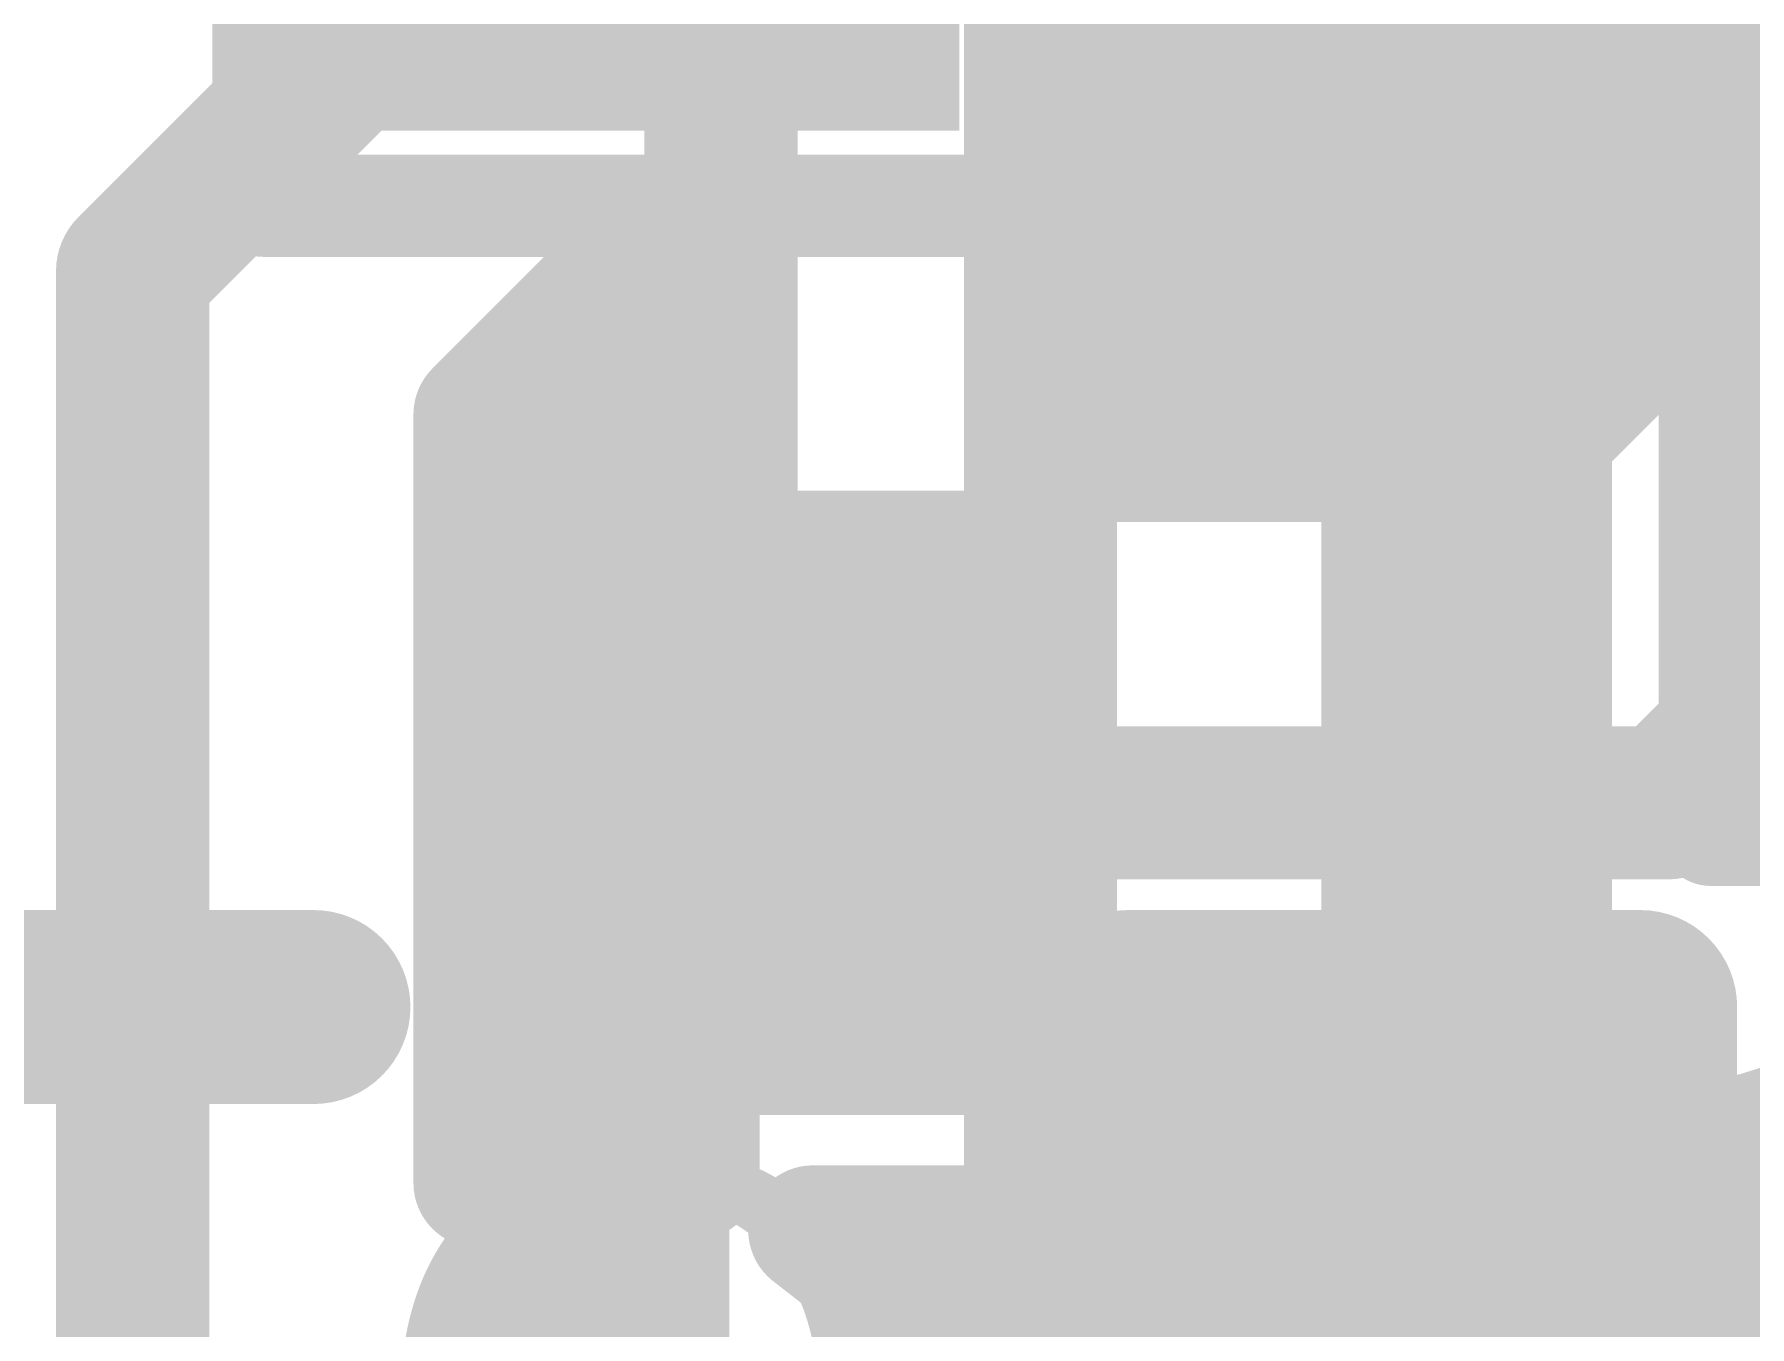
# Model space of a CAD drawing. Header units: inches. Extents: x 0 to 215, y 0 to 215.
# Drawn here: x 0.6862 to 0.7523, y 0.66 to 0.7098 of the extents above; entities that cross this region are included whole.
import ezdxf

# ---------------------------------------------------------------- set-up
doc = ezdxf.new("R2010")
doc.units = ezdxf.units.IN
doc.header["$MEASUREMENT"] = 0
for name, color, linetype in [('BottomLayer', 5, 'Continuous'), ('BottomOverlay', 54, 'Continuous'), ('TopLayer', 1, 'Continuous'), ('TopOverlay', 2, 'Continuous'), ('TopPaste', 8, 'Continuous'), ('TopSolder', 216, 'Continuous')]:
    doc.layers.add(name, color=color, linetype=linetype)
doc.styles.add('Arial', font='', dxfattribs={"height": 0.2})
doc.styles.get('Arial').set_extended_font_data('Arial')

# ---------------------------------------------------------------- blocks, each defined once
blk = doc.blocks.new('D0201_BI_A_4')
at = {"layer": 'TopLayer'}
for points in [[(-0.0152265, 0.007887), (-0.0045965, 0.007887), (-0.0045965, -0.007861), (-0.0152265, -0.007861)], [(0.0048475, 0.007887), (0.0154775, 0.007887), (0.0154775, -0.007861), (0.0048475, -0.007861)]]:
    blk.add_hatch(color=1, dxfattribs=at).paths.add_polyline_path(points)
at = {"layer": 'TopPaste'}
for points in [[(-0.0152265, 0.007887), (-0.0045965, 0.007887), (-0.0045965, -0.007861), (-0.0152265, -0.007861)], [(0.0048475, 0.007887), (0.0154775, 0.007887), (0.0154775, -0.007861), (0.0048475, -0.007861)]]:
    blk.add_hatch(color=8, dxfattribs=at).paths.add_polyline_path(points)
at = {"layer": 'TopSolder'}
for points in [[(-0.0171955, 0.009856), (-0.0026275, 0.009856), (-0.0026275, -0.00983), (-0.0171955, -0.00983)], [(0.0028785, 0.009856), (0.0174465, 0.009856), (0.0174465, -0.00983), (0.0028785, -0.00983)]]:
    blk.add_hatch(color=216, dxfattribs=at).paths.add_polyline_path(points)
at = {"layer": 'TopOverlay'}
for p, q in [((0.0010255, 1.3e-05), (-0.0019745, 0.004013)), ((-0.0019745, 0.004013), (-0.0019745, -0.003987)), ((0.0025255, 0.004013), (-0.0004745, 1.3e-05)), ((0.0025255, -0.003987), (0.0025255, 0.004013)), ((-0.0019745, -0.003987), (0.0010255, 1.3e-05)), ((-0.0004745, 1.3e-05), (0.0025255, -0.003987))]:
    blk.add_line(p, q, dxfattribs=at)
for points in [[(-0.0025745, 0.013013, 0.004, 0.004, 0), (-0.0203245, 0.013013, 0.004, 0.004, 0)], [(-0.0203245, 0.013013, 0.004, 0.004, 0), (-0.0203245, 0.010013, 0.004, 0.004, 0)], [(0.0025745, 0.013037, 0.004, 0.004, 0), (0.0025245, 0.012787, 0.004, 0.004, 0)], [(0.0203245, 0.013037, 0.004, 0.004, 0), (0.0025745, 0.013037, 0.004, 0.004, 0)], [(0.0203245, 0.013037, 0.004, 0.004, 0), (0.0203245, -0.010013, 0.004, 0.004, 0)], [(-0.0203245, 0.010013, 0.004, 0.004, 0), (-0.0203245, -0.013037, 0.004, 0.004, 0)], [(0.0203245, -0.010013, 0.004, 0.004, 0), (0.0203245, -0.013013, 0.004, 0.004, 0)], [(-0.0025745, -0.013037, 0.004, 0.004, 0), (-0.0203245, -0.013037, 0.004, 0.004, 0)], [(-0.0025245, -0.012787, 0.004, 0.004, 0), (-0.0025745, -0.013037, 0.004, 0.004, 0)], [(0.0203245, -0.013013, 0.004, 0.004, 0), (0.0025745, -0.013013, 0.004, 0.004, 0)]]:
    blk.add_lwpolyline(points, format="xyseb", dxfattribs=at)
for points in [[(-0.0213245, 0.013013, 0.002, 0.002, 1), (-0.0193245, 0.013013, 0.002, 0.002, 1)], [(-0.0213245, 0.013013, 0.002, 0.002, 1), (-0.0193245, 0.013013, 0.002, 0.002, 1)], [(-0.0035745, 0.013013, 0.002, 0.002, 1), (-0.0015745, 0.013013, 0.002, 0.002, 1)], [(0.0015245, 0.012787, 0.002, 0.002, 1), (0.0035245, 0.012787, 0.002, 0.002, 1)], [(0.0015745, 0.013037, 0.002, 0.002, 1), (0.0035745, 0.013037, 0.002, 0.002, 1)], [(0.0015745, 0.013037, 0.002, 0.002, 1), (0.0035745, 0.013037, 0.002, 0.002, 1)], [(0.0193245, 0.013037, 0.002, 0.002, 1), (0.0213245, 0.013037, 0.002, 0.002, 1)], [(0.0193245, 0.013037, 0.002, 0.002, 1), (0.0213245, 0.013037, 0.002, 0.002, 1)], [(-0.0213245, 0.010013, 0.002, 0.002, 1), (-0.0193245, 0.010013, 0.002, 0.002, 1)], [(-0.0213245, 0.010013, 0.002, 0.002, 1), (-0.0193245, 0.010013, 0.002, 0.002, 1)], [(0.0193245, -0.010013, 0.002, 0.002, 1), (0.0213245, -0.010013, 0.002, 0.002, 1)], [(0.0193245, -0.010013, 0.002, 0.002, 1), (0.0213245, -0.010013, 0.002, 0.002, 1)], [(-0.0213245, -0.013037, 0.002, 0.002, 1), (-0.0193245, -0.013037, 0.002, 0.002, 1)], [(-0.0213245, -0.013037, 0.002, 0.002, 1), (-0.0193245, -0.013037, 0.002, 0.002, 1)], [(-0.0035745, -0.013037, 0.002, 0.002, 1), (-0.0015745, -0.013037, 0.002, 0.002, 1)], [(-0.0035745, -0.013037, 0.002, 0.002, 1), (-0.0015745, -0.013037, 0.002, 0.002, 1)], [(-0.0035245, -0.012787, 0.002, 0.002, 1), (-0.0015245, -0.012787, 0.002, 0.002, 1)], [(0.0015745, -0.013013, 0.002, 0.002, 1), (0.0035745, -0.013013, 0.002, 0.002, 1)], [(0.0193245, -0.013013, 0.002, 0.002, 1), (0.0213245, -0.013013, 0.002, 0.002, 1)], [(0.0193245, -0.013013, 0.002, 0.002, 1), (0.0213245, -0.013013, 0.002, 0.002, 1)]]:
    blk.add_lwpolyline(points, format="xyseb", close=True, dxfattribs=at)
blk = doc.blocks.new('BF82192__10')
at = {"layer": 'BottomOverlay'}
blk.add_lwpolyline([(0.2956536, -0.0863622, 0.01, 0.01, 0), (0.2956536, 0.0711181, 0.01, 0.01, 0)], format="xyseb", dxfattribs=at)
blk.add_lwpolyline([(0.2956536, -0.0863622, 0.01, 0.01, 0), (0.2956536, 0.0711181, 0.01, 0.01, 0)], format="xyseb", dxfattribs=at)
blk = doc.blocks.new('R0201_42')
at = {"layer": 'TopLayer'}
for points in [[(-0.0167295, 0.007874), (-0.0049185, 0.007874), (-0.0049185, -0.007874), (-0.0167295, -0.007874)], [(0.0049165, 0.007874), (0.0167275, 0.007874), (0.0167275, -0.007874), (0.0049165, -0.007874)]]:
    blk.add_hatch(color=1, dxfattribs=at).paths.add_polyline_path(points)
at = {"layer": 'TopPaste'}
for points in [[(-0.0167295, 0.007874), (-0.0049185, 0.007874), (-0.0049185, -0.007874), (-0.0167295, -0.007874)], [(0.0049165, 0.007874), (0.0167275, 0.007874), (0.0167275, -0.007874), (0.0049165, -0.007874)]]:
    blk.add_hatch(color=8, dxfattribs=at).paths.add_polyline_path(points)
at = {"layer": 'TopSolder'}
for points in [[(-0.0207295, 0.011874), (-0.0009185, 0.011874), (-0.0009185, -0.011874), (-0.0207295, -0.011874)], [(0.0009165, 0.011874), (0.0207275, 0.011874), (0.0207275, -0.011874), (0.0009165, -0.011874)]]:
    blk.add_hatch(color=216, dxfattribs=at).paths.add_polyline_path(points)
at = {"layer": 'TopOverlay'}
for points in [[(-0.003937, 0.014961, 0.003937, 0.003937, 0), (-0.023622, 0.014961, 0.003937, 0.003937, 0)], [(-0.023622, -0.014961, 0.003937, 0.003937, 0), (-0.023622, 0.014961, 0.003937, 0.003937, 0)], [(0.023622, 0.014961, 0.003937, 0.003937, 0), (0.003937, 0.014961, 0.003937, 0.003937, 0)], [(0.023622, -0.014961, 0.003937, 0.003937, 0), (0.023622, 0.014961, 0.003937, 0.003937, 0)], [(-0.003937, -0.014961, 0.003937, 0.003937, 0), (-0.023622, -0.014961, 0.003937, 0.003937, 0)], [(0.023622, -0.014961, 0.003937, 0.003937, 0), (0.003937, -0.014961, 0.003937, 0.003937, 0)]]:
    blk.add_lwpolyline(points, format="xyseb", dxfattribs=at)
for points in [[(-0.0246062, 0.014961, 0.0019685, 0.0019685, 1), (-0.0226378, 0.014961, 0.0019685, 0.0019685, 1)], [(-0.0246062, 0.014961, 0.0019685, 0.0019685, 1), (-0.0226378, 0.014961, 0.0019685, 0.0019685, 1)], [(-0.0049212, 0.014961, 0.0019685, 0.0019685, 1), (-0.0029528, 0.014961, 0.0019685, 0.0019685, 1)], [(0.0029528, 0.014961, 0.0019685, 0.0019685, 1), (0.0049212, 0.014961, 0.0019685, 0.0019685, 1)], [(0.0226378, 0.014961, 0.0019685, 0.0019685, 1), (0.0246062, 0.014961, 0.0019685, 0.0019685, 1)], [(0.0226378, 0.014961, 0.0019685, 0.0019685, 1), (0.0246062, 0.014961, 0.0019685, 0.0019685, 1)], [(-0.0246062, -0.014961, 0.0019685, 0.0019685, 1), (-0.0226378, -0.014961, 0.0019685, 0.0019685, 1)], [(-0.0246062, -0.014961, 0.0019685, 0.0019685, 1), (-0.0226378, -0.014961, 0.0019685, 0.0019685, 1)], [(-0.0049212, -0.014961, 0.0019685, 0.0019685, 1), (-0.0029528, -0.014961, 0.0019685, 0.0019685, 1)], [(0.0029528, -0.014961, 0.0019685, 0.0019685, 1), (0.0049212, -0.014961, 0.0019685, 0.0019685, 1)], [(0.0226378, -0.014961, 0.0019685, 0.0019685, 1), (0.0246062, -0.014961, 0.0019685, 0.0019685, 1)], [(0.0226378, -0.014961, 0.0019685, 0.0019685, 1), (0.0246062, -0.014961, 0.0019685, 0.0019685, 1)]]:
    blk.add_lwpolyline(points, format="xyseb", close=True, dxfattribs=at)
blk = doc.blocks.new('SOT_523_3_L1_6_W0_8_P1_00_LS1_6_BR_47')
at = {"layer": 'TopLayer'}
blk.add_hatch(color=1, dxfattribs=at).paths.add_polyline_path([(-0.0368003, -0.006258000000000001), (-0.0368003, 0.009489999999999998), (-0.0167213, 0.009490000000000002), (-0.0167213, -0.006257999999999999)])
at = {"layer": 'TopPaste'}
blk.add_hatch(color=8, dxfattribs=at).paths.add_polyline_path([(-0.0368003, -0.006258000000000001), (-0.0368003, 0.009489999999999998), (-0.0167213, 0.009490000000000002), (-0.0167213, -0.006257999999999999)])
at = {"layer": 'TopSolder'}
blk.add_hatch(color=216, dxfattribs=at).paths.add_polyline_path([(-0.0388003, -0.008258000000000003), (-0.0388003, 0.01149), (-0.0147213, 0.01149), (-0.0147213, -0.008257999999999996)])
at = {"layer": 'TopOverlay'}
for points in [[(-0.0188868, 0.01733, 0.00748, 0.00748, 0), (-0.0188868, 0.037049, 0.00748, 0.00748, 0)], [(0.0165472, 0.037049, 0.00748, 0.00748, 0), (-0.0188868, 0.037049, 0.00748, 0.00748, 0)], [(-0.0188868, -0.033817, 0.00748, 0.00748, 0), (-0.0188868, -0.014098, 0.00748, 0.00748, 0)]]:
    blk.add_lwpolyline(points, format="xyseb", dxfattribs=at)
for points in [[(-0.0207568, 0.037049, 0.00374, 0.00374, 1), (-0.0170168, 0.037049, 0.00374, 0.00374, 1)], [(-0.0207568, 0.037049, 0.00374, 0.00374, 1), (-0.0170168, 0.037049, 0.00374, 0.00374, 1)], [(-0.0207568, 0.01733, 0.00374, 0.00374, 1), (-0.0170168, 0.01733, 0.00374, 0.00374, 1)], [(-0.0207568, -0.014098, 0.00374, 0.00374, 1), (-0.0170168, -0.014098, 0.00374, 0.00374, 1)]]:
    blk.add_lwpolyline(points, format="xyseb", close=True, dxfattribs=at)

msp = doc.modelspace()

# ---------------------------------------------------------------- linework, layer by layer
at = {"layer": 'BottomLayer'}
for points in [[(0.7249999, 0.6963684, 0.0059055, 0.0059055, 0), (0.7249999, 0.8170001, 0.0059055, 0.0059055, 0)], [(0.7383266, 0.6964199, 0.005, 0.005, 0), (0.7383266, 0.8086808, 0.005, 0.005, 0)], [(0.741774, 0.6073071, 0.005, 0.005, 0), (0.741774, 0.7647874, 0.005, 0.005, 0)], [(0.69, 0.7006794, 0.0059055, 0.0059055, 0), (0.7047638, 0.7154432, 0.0059055, 0.0059055, 0)], [(0.7383266, 0.7107789, 0.005, 0.005, 0), (0.741774, 0.7107789, 0.005, 0.005, 0)], [(0.7383266, 0.7067632, 0.005, 0.005, 0), (0.741774, 0.7067632, 0.005, 0.005, 0)], [(0.7033267, 0.6951593, 0.005, 0.005, 0), (0.7116732, 0.7035058, 0.005, 0.005, 0)], [(0.7116732, 0.6963684, 0.005, 0.005, 0), (0.7116732, 0.7035058, 0.005, 0.005, 0)], [(0.7383266, 0.7027475, 0.005, 0.005, 0), (0.741774, 0.7027475, 0.005, 0.005, 0)], [(0.69, 0.589, 0.0059055, 0.0059055, 0), (0.69, 0.7006794, 0.0059055, 0.0059055, 0)], [(0.7068992, 0.6987318, 0.005, 0.005, 0), (0.7116732, 0.6987318, 0.005, 0.005, 0)], [(0.7383266, 0.6987318, 0.005, 0.005, 0), (0.741774, 0.6987318, 0.005, 0.005, 0)], [(0.7249999, 0.6963684, 0.0059055, 0.0059055, 0), (0.725, 0.6963683, 0.0059055, 0.0059055, 0)], [(0.725, 0.577, 0.0059055, 0.0059055, 0), (0.725, 0.6963683, 0.0059055, 0.0059055, 0)], [(0.7116733, 0.6658315, 0.005, 0.005, 0), (0.7116733, 0.6963168, 0.005, 0.005, 0)], [(0.7383267, 0.577, 0.005, 0.005, 0), (0.7383267, 0.6963683, 0.005, 0.005, 0)], [(0.7033267, 0.6655265, 0.005, 0.005, 0), (0.7033267, 0.6951593, 0.005, 0.005, 0)], [(0.7033267, 0.6947161, 0.005, 0.005, 0), (0.7116733, 0.6947161, 0.005, 0.005, 0)], [(0.7383267, 0.6947161, 0.005, 0.005, 0), (0.741774, 0.6947161, 0.005, 0.005, 0)], [(0.7033267, 0.6907004, 0.005, 0.005, 0), (0.7116733, 0.6907004, 0.005, 0.005, 0)], [(0.7383267, 0.6907004, 0.005, 0.005, 0), (0.741774, 0.6907004, 0.005, 0.005, 0)], [(0.7033267, 0.6866847, 0.005, 0.005, 0), (0.7116733, 0.6866847, 0.005, 0.005, 0)], [(0.7383267, 0.6866847, 0.005, 0.005, 0), (0.741774, 0.6866847, 0.005, 0.005, 0)], [(0.7033267, 0.682669, 0.005, 0.005, 0), (0.7116733, 0.682669, 0.005, 0.005, 0)], [(0.7383267, 0.682669, 0.005, 0.005, 0), (0.741774, 0.682669, 0.005, 0.005, 0)], [(0.7033267, 0.6786533, 0.005, 0.005, 0), (0.7116733, 0.6786533, 0.005, 0.005, 0)], [(0.7383267, 0.6786533, 0.005, 0.005, 0), (0.741774, 0.6786533, 0.005, 0.005, 0)], [(0.7033267, 0.6746376, 0.005, 0.005, 0), (0.7116733, 0.6746376, 0.005, 0.005, 0)], [(0.7383267, 0.6746376, 0.005, 0.005, 0), (0.741774, 0.6746376, 0.005, 0.005, 0)], [(0.7033267, 0.6706219, 0.005, 0.005, 0), (0.7116733, 0.6706219, 0.005, 0.005, 0)], [(0.7383267, 0.6706219, 0.005, 0.005, 0), (0.741774, 0.6706219, 0.005, 0.005, 0)], [(0.7033267, 0.6666062, 0.005, 0.005, 0), (0.7116733, 0.6666062, 0.005, 0.005, 0)], [(0.7033267, 0.6655265, 0.005, 0.005, -0.1491505759024821), (0.7116733, 0.6658315, 0.005, 0.005, 0)], [(0.708, 0.652, 0.01, 0.01, 0), (0.708, 0.663811, 0.01, 0.01, 0)], [(0.7383267, 0.6666062, 0.005, 0.005, 0), (0.741774, 0.6666062, 0.005, 0.005, 0)], [(0.7383267, 0.6625905, 0.005, 0.005, 0), (0.741774, 0.6625905, 0.005, 0.005, 0)], [(0.7383267, 0.6585748, 0.005, 0.005, 0), (0.741774, 0.6585748, 0.005, 0.005, 0)]]:
    msp.add_lwpolyline(points, format="xyseb", dxfattribs=at)
for points in [[(0.7370766, 0.7107789, 0.0025, 0.0025, 1), (0.7395766, 0.7107789, 0.0025, 0.0025, 1)], [(0.740524, 0.7107789, 0.0025, 0.0025, 1), (0.743024, 0.7107789, 0.0025, 0.0025, 1)], [(0.7370766, 0.7067632, 0.0025, 0.0025, 1), (0.7395766, 0.7067632, 0.0025, 0.0025, 1)], [(0.740524, 0.7067632, 0.0025, 0.0025, 1), (0.743024, 0.7067632, 0.0025, 0.0025, 1)], [(0.7104232, 0.7035058, 0.0025, 0.0025, 1), (0.7129232, 0.7035058, 0.0025, 0.0025, 1)], [(0.7104232, 0.7035058, 0.0025, 0.0025, 1), (0.7129232, 0.7035058, 0.0025, 0.0025, 1)], [(0.7370766, 0.7027475, 0.0025, 0.0025, 1), (0.7395766, 0.7027475, 0.0025, 0.0025, 1)], [(0.740524, 0.7027475, 0.0025, 0.0025, 1), (0.743024, 0.7027475, 0.0025, 0.0025, 1)], [(0.6885236, 0.7006794, 0.0029527, 0.0029527, 1), (0.6914764, 0.7006794, 0.0029527, 0.0029527, 1)], [(0.6885236, 0.7006794, 0.0029527, 0.0029527, 1), (0.6914764, 0.7006794, 0.0029527, 0.0029527, 1)], [(0.7056492, 0.6987318, 0.0025, 0.0025, 1), (0.7081492, 0.6987318, 0.0025, 0.0025, 1)], [(0.7104232, 0.6987318, 0.0025, 0.0025, 1), (0.7129232, 0.6987318, 0.0025, 0.0025, 1)], [(0.7370766, 0.6987318, 0.0025, 0.0025, 1), (0.7395766, 0.6987318, 0.0025, 0.0025, 1)], [(0.740524, 0.6987318, 0.0025, 0.0025, 1), (0.743024, 0.6987318, 0.0025, 0.0025, 1)], [(0.7235235, 0.6963684, 0.0029527, 0.0029527, 1), (0.7264763, 0.6963684, 0.0029527, 0.0029527, 1)], [(0.7235235, 0.6963684, 0.0029527, 0.0029527, 1), (0.7264763, 0.6963684, 0.0029527, 0.0029527, 1)], [(0.7235236, 0.6963683, 0.0029527, 0.0029527, 1), (0.7264764, 0.6963683, 0.0029527, 0.0029527, 1)], [(0.7235236, 0.6963683, 0.0029527, 0.0029527, 1), (0.7264764, 0.6963683, 0.0029527, 0.0029527, 1)], [(0.7104232, 0.6963684, 0.0025, 0.0025, 1), (0.7129232, 0.6963684, 0.0025, 0.0025, 1)], [(0.7104233, 0.6963168, 0.0025, 0.0025, 1), (0.7129233, 0.6963168, 0.0025, 0.0025, 1)], [(0.7370766, 0.6964199, 0.0025, 0.0025, 1), (0.7395766, 0.6964199, 0.0025, 0.0025, 1)], [(0.7370767, 0.6963683, 0.0025, 0.0025, 1), (0.7395767, 0.6963683, 0.0025, 0.0025, 1)], [(0.7020767, 0.6951593, 0.0025, 0.0025, 1), (0.7045767, 0.6951593, 0.0025, 0.0025, 1)], [(0.7020767, 0.6951593, 0.0025, 0.0025, 1), (0.7045767, 0.6951593, 0.0025, 0.0025, 1)], [(0.7020767, 0.6947161, 0.0025, 0.0025, 1), (0.7045767, 0.6947161, 0.0025, 0.0025, 1)], [(0.7104233, 0.6947161, 0.0025, 0.0025, 1), (0.7129233, 0.6947161, 0.0025, 0.0025, 1)], [(0.7370767, 0.6947161, 0.0025, 0.0025, 1), (0.7395767, 0.6947161, 0.0025, 0.0025, 1)], [(0.740524, 0.6947161, 0.0025, 0.0025, 1), (0.743024, 0.6947161, 0.0025, 0.0025, 1)], [(0.7020767, 0.6907004, 0.0025, 0.0025, 1), (0.7045767, 0.6907004, 0.0025, 0.0025, 1)], [(0.7104233, 0.6907004, 0.0025, 0.0025, 1), (0.7129233, 0.6907004, 0.0025, 0.0025, 1)], [(0.7370767, 0.6907004, 0.0025, 0.0025, 1), (0.7395767, 0.6907004, 0.0025, 0.0025, 1)], [(0.740524, 0.6907004, 0.0025, 0.0025, 1), (0.743024, 0.6907004, 0.0025, 0.0025, 1)], [(0.7020767, 0.6866847, 0.0025, 0.0025, 1), (0.7045767, 0.6866847, 0.0025, 0.0025, 1)], [(0.7104233, 0.6866847, 0.0025, 0.0025, 1), (0.7129233, 0.6866847, 0.0025, 0.0025, 1)], [(0.7370767, 0.6866847, 0.0025, 0.0025, 1), (0.7395767, 0.6866847, 0.0025, 0.0025, 1)], [(0.740524, 0.6866847, 0.0025, 0.0025, 1), (0.743024, 0.6866847, 0.0025, 0.0025, 1)], [(0.7020767, 0.682669, 0.0025, 0.0025, 1), (0.7045767, 0.682669, 0.0025, 0.0025, 1)], [(0.7104233, 0.682669, 0.0025, 0.0025, 1), (0.7129233, 0.682669, 0.0025, 0.0025, 1)], [(0.7370767, 0.682669, 0.0025, 0.0025, 1), (0.7395767, 0.682669, 0.0025, 0.0025, 1)], [(0.740524, 0.682669, 0.0025, 0.0025, 1), (0.743024, 0.682669, 0.0025, 0.0025, 1)], [(0.7020767, 0.6786533, 0.0025, 0.0025, 1), (0.7045767, 0.6786533, 0.0025, 0.0025, 1)], [(0.7104233, 0.6786533, 0.0025, 0.0025, 1), (0.7129233, 0.6786533, 0.0025, 0.0025, 1)], [(0.7370767, 0.6786533, 0.0025, 0.0025, 1), (0.7395767, 0.6786533, 0.0025, 0.0025, 1)], [(0.740524, 0.6786533, 0.0025, 0.0025, 1), (0.743024, 0.6786533, 0.0025, 0.0025, 1)], [(0.7020767, 0.6746376, 0.0025, 0.0025, 1), (0.7045767, 0.6746376, 0.0025, 0.0025, 1)], [(0.7104233, 0.6746376, 0.0025, 0.0025, 1), (0.7129233, 0.6746376, 0.0025, 0.0025, 1)], [(0.7370767, 0.6746376, 0.0025, 0.0025, 1), (0.7395767, 0.6746376, 0.0025, 0.0025, 1)], [(0.740524, 0.6746376, 0.0025, 0.0025, 1), (0.743024, 0.6746376, 0.0025, 0.0025, 1)], [(0.7020767, 0.6706219, 0.0025, 0.0025, 1), (0.7045767, 0.6706219, 0.0025, 0.0025, 1)], [(0.7104233, 0.6706219, 0.0025, 0.0025, 1), (0.7129233, 0.6706219, 0.0025, 0.0025, 1)], [(0.7370767, 0.6706219, 0.0025, 0.0025, 1), (0.7395767, 0.6706219, 0.0025, 0.0025, 1)], [(0.740524, 0.6706219, 0.0025, 0.0025, 1), (0.743024, 0.6706219, 0.0025, 0.0025, 1)], [(0.7020767, 0.6666062, 0.0025, 0.0025, 1), (0.7045767, 0.6666062, 0.0025, 0.0025, 1)], [(0.7055, 0.663811, 0.005, 0.005, 1), (0.7105, 0.663811, 0.005, 0.005, 1)], [(0.7104233, 0.6666062, 0.0025, 0.0025, 1), (0.7129233, 0.6666062, 0.0025, 0.0025, 1)], [(0.7370767, 0.6666062, 0.0025, 0.0025, 1), (0.7395767, 0.6666062, 0.0025, 0.0025, 1)], [(0.740524, 0.6666062, 0.0025, 0.0025, 1), (0.743024, 0.6666062, 0.0025, 0.0025, 1)], [(0.7020767, 0.6655265, 0.0025, 0.0025, 1), (0.7045767, 0.6655265, 0.0025, 0.0025, 1)], [(0.7020767, 0.6655265, 0.0025, 0.0025, 1), (0.7045767, 0.6655265, 0.0025, 0.0025, 1)], [(0.7104233, 0.6658315, 0.0025, 0.0025, 1), (0.7129233, 0.6658315, 0.0025, 0.0025, 1)], [(0.7104233, 0.6658315, 0.0025, 0.0025, 1), (0.7129233, 0.6658315, 0.0025, 0.0025, 1)], [(0.7370767, 0.6625905, 0.0025, 0.0025, 1), (0.7395767, 0.6625905, 0.0025, 0.0025, 1)], [(0.740524, 0.6625905, 0.0025, 0.0025, 1), (0.743024, 0.6625905, 0.0025, 0.0025, 1)], [(0.7370767, 0.6585748, 0.0025, 0.0025, 1), (0.7395767, 0.6585748, 0.0025, 0.0025, 1)], [(0.740524, 0.6585748, 0.0025, 0.0025, 1), (0.743024, 0.6585748, 0.0025, 0.0025, 1)]]:
    msp.add_lwpolyline(points, format="xyseb", close=True, dxfattribs=at)
at = {"layer": 'TopLayer'}
for points in [[(0.712685, 0.680182, 0.0059055, 0.0059055, 0), (0.712685, 0.713315, 0.0059055, 0.0059055, 0)], [(0.7260117, 0.6966585, 0.005, 0.005, 0), (0.7260117, 0.713315, 0.005, 0.005, 0)], [(0.7260117, 0.7107789, 0.005, 0.005, 0), (0.8961378, 0.7107789, 0.005, 0.005, 0)], [(0.7260117, 0.7067632, 0.005, 0.005, 0), (0.8961378, 0.7067632, 0.005, 0.005, 0)], [(0.749248, 0.706311, 0.005, 0.005, 0), (0.769322, 0.706311, 0.005, 0.005, 0)], [(0.749248, 0.6990948, 0.005, 0.005, 0), (0.749248, 0.706311, 0.005, 0.005, 0)], [(0.7260117, 0.7027475, 0.005, 0.005, 0), (0.749248, 0.7027475, 0.005, 0.005, 0)], [(0.7260117, 0.6987318, 0.005, 0.005, 0), (0.748885, 0.6987318, 0.005, 0.005, 0)], [(0.7436619, 0.6935087, 0.005, 0.005, 0), (0.749248, 0.6990948, 0.005, 0.005, 0)], [(0.726996, 0.6935087, 0.005, 0.005, 0), (0.726996, 0.6966585, 0.005, 0.005, 0)], [(0.726996, 0.6947161, 0.005, 0.005, 0), (0.7448693, 0.6947161, 0.005, 0.005, 0)], [(0.726996, 0.6935087, 0.005, 0.005, 0), (0.7436619, 0.6935087, 0.005, 0.005, 0)], [(0.749182, 0.680182, 0.0059055, 0.0059055, 0), (0.761, 0.692, 0.0059055, 0.0059055, 0)], [(0.712685, 0.680182, 0.0059055, 0.0059055, 0), (0.749182, 0.680182, 0.0059055, 0.0059055, 0)], [(0.7586054, 0.6707586, 0.005, 0.005, -0.198912367379658), (0.749182, 0.6668553, 0.005, 0.005, 0)], [(0.7586054, 0.6707586, 0.005, 0.005, -0.198912367379658), (0.749182, 0.6668553, 0.005, 0.005, 0)], [(0.726996, 0.6668553, 0.005, 0.005, 0), (0.749182, 0.6668553, 0.005, 0.005, 0)], [(0.726996, 0.6637055, 0.005, 0.005, 0), (0.726996, 0.6668553, 0.005, 0.005, 0)], [(0.726996, 0.6666062, 0.005, 0.005, 0), (0.8961378, 0.6666062, 0.005, 0.005, 0)], [(0.7162332, 0.6637055, 0.005, 0.005, 0), (0.726996, 0.6637055, 0.005, 0.005, 0)], [(0.7162332, 0.6637055, 0.005, 0.005, -0.2441381756007235), (0.722311, 0.652, 0.005, 0.005, 0)], [(0.7176253, 0.6625905, 0.005, 0.005, 0), (0.8961378, 0.6625905, 0.005, 0.005, 0)], [(0.7207113, 0.6585748, 0.005, 0.005, 0), (0.8961378, 0.6585748, 0.005, 0.005, 0)]]:
    msp.add_lwpolyline(points, format="xyseb", dxfattribs=at)
for points in [[(0.7247617, 0.7107789, 0.0025, 0.0025, 1), (0.7272617, 0.7107789, 0.0025, 0.0025, 1)], [(0.7247617, 0.7067632, 0.0025, 0.0025, 1), (0.7272617, 0.7067632, 0.0025, 0.0025, 1)], [(0.747998, 0.706311, 0.0025, 0.0025, 1), (0.750498, 0.706311, 0.0025, 0.0025, 1)], [(0.747998, 0.706311, 0.0025, 0.0025, 1), (0.750498, 0.706311, 0.0025, 0.0025, 1)], [(0.7247617, 0.7027475, 0.0025, 0.0025, 1), (0.7272617, 0.7027475, 0.0025, 0.0025, 1)], [(0.747998, 0.7027475, 0.0025, 0.0025, 1), (0.750498, 0.7027475, 0.0025, 0.0025, 1)], [(0.7247617, 0.6987318, 0.0025, 0.0025, 1), (0.7272617, 0.6987318, 0.0025, 0.0025, 1)], [(0.747635, 0.6987318, 0.0025, 0.0025, 1), (0.750135, 0.6987318, 0.0025, 0.0025, 1)], [(0.747998, 0.6990948, 0.0025, 0.0025, 1), (0.750498, 0.6990948, 0.0025, 0.0025, 1)], [(0.747998, 0.6990948, 0.0025, 0.0025, 1), (0.750498, 0.6990948, 0.0025, 0.0025, 1)], [(0.7247617, 0.6966585, 0.0025, 0.0025, 1), (0.7272617, 0.6966585, 0.0025, 0.0025, 1)], [(0.725746, 0.6966585, 0.0025, 0.0025, 1), (0.728246, 0.6966585, 0.0025, 0.0025, 1)], [(0.725746, 0.6947161, 0.0025, 0.0025, 1), (0.728246, 0.6947161, 0.0025, 0.0025, 1)], [(0.7436193, 0.6947161, 0.0025, 0.0025, 1), (0.7461193, 0.6947161, 0.0025, 0.0025, 1)], [(0.725746, 0.6935087, 0.0025, 0.0025, 1), (0.728246, 0.6935087, 0.0025, 0.0025, 1)], [(0.725746, 0.6935087, 0.0025, 0.0025, 1), (0.728246, 0.6935087, 0.0025, 0.0025, 1)], [(0.7424119, 0.6935087, 0.0025, 0.0025, 1), (0.7449119, 0.6935087, 0.0025, 0.0025, 1)], [(0.7424119, 0.6935087, 0.0025, 0.0025, 1), (0.7449119, 0.6935087, 0.0025, 0.0025, 1)], [(0.7112086, 0.680182, 0.0029527, 0.0029527, 1), (0.7141614, 0.680182, 0.0029527, 0.0029527, 1)], [(0.7112086, 0.680182, 0.0029527, 0.0029527, 1), (0.7141614, 0.680182, 0.0029527, 0.0029527, 1)], [(0.7477056, 0.680182, 0.0029527, 0.0029527, 1), (0.7506584, 0.680182, 0.0029527, 0.0029527, 1)], [(0.7477056, 0.680182, 0.0029527, 0.0029527, 1), (0.7506584, 0.680182, 0.0029527, 0.0029527, 1)], [(0.725746, 0.6668553, 0.0025, 0.0025, 1), (0.728246, 0.6668553, 0.0025, 0.0025, 1)], [(0.725746, 0.6668553, 0.0025, 0.0025, 1), (0.728246, 0.6668553, 0.0025, 0.0025, 1)], [(0.747932, 0.6668553, 0.0025, 0.0025, 1), (0.750432, 0.6668553, 0.0025, 0.0025, 1)], [(0.747932, 0.6668553, 0.0025, 0.0025, 1), (0.750432, 0.6668553, 0.0025, 0.0025, 1)], [(0.747932, 0.6668553, 0.0025, 0.0025, 1), (0.750432, 0.6668553, 0.0025, 0.0025, 1)], [(0.725746, 0.6666062, 0.0025, 0.0025, 1), (0.728246, 0.6666062, 0.0025, 0.0025, 1)], [(0.7149832, 0.6637055, 0.0025, 0.0025, 1), (0.7174832, 0.6637055, 0.0025, 0.0025, 1)], [(0.7149832, 0.6637055, 0.0025, 0.0025, 1), (0.7174832, 0.6637055, 0.0025, 0.0025, 1)], [(0.725746, 0.6637055, 0.0025, 0.0025, 1), (0.728246, 0.6637055, 0.0025, 0.0025, 1)], [(0.725746, 0.6637055, 0.0025, 0.0025, 1), (0.728246, 0.6637055, 0.0025, 0.0025, 1)], [(0.7163753, 0.6625905, 0.0025, 0.0025, 1), (0.7188753, 0.6625905, 0.0025, 0.0025, 1)], [(0.7194613, 0.6585748, 0.0025, 0.0025, 1), (0.7219613, 0.6585748, 0.0025, 0.0025, 1)]]:
    msp.add_lwpolyline(points, format="xyseb", close=True, dxfattribs=at)

# ---------------------------------------------------------------- block references
msp.add_blockref('BF82192__10', (0.446378, 0.692622))
for name, p, rotation in [('R0201_42', (0.71, 0.726822), 270), ('D0201_BI_A_4', (0.7711625, 0.692013), 180), ('SOT_523_3_L1_6_W0_8_P1_00_LS1_6_BR_47', (0.711069, 0.6534212), 270)]:
    msp.add_blockref(name, p, dxfattribs=dict(rotation=rotation))

# ---------------------------------------------------------------- texts
at = {"layer": 'TopOverlay', "style": 'Arial'}
msp.add_text('Q1', height=0.019685, dxfattribs=at).set_placement((0.699, 0.647))

doc.saveas('drawing.dxf')
